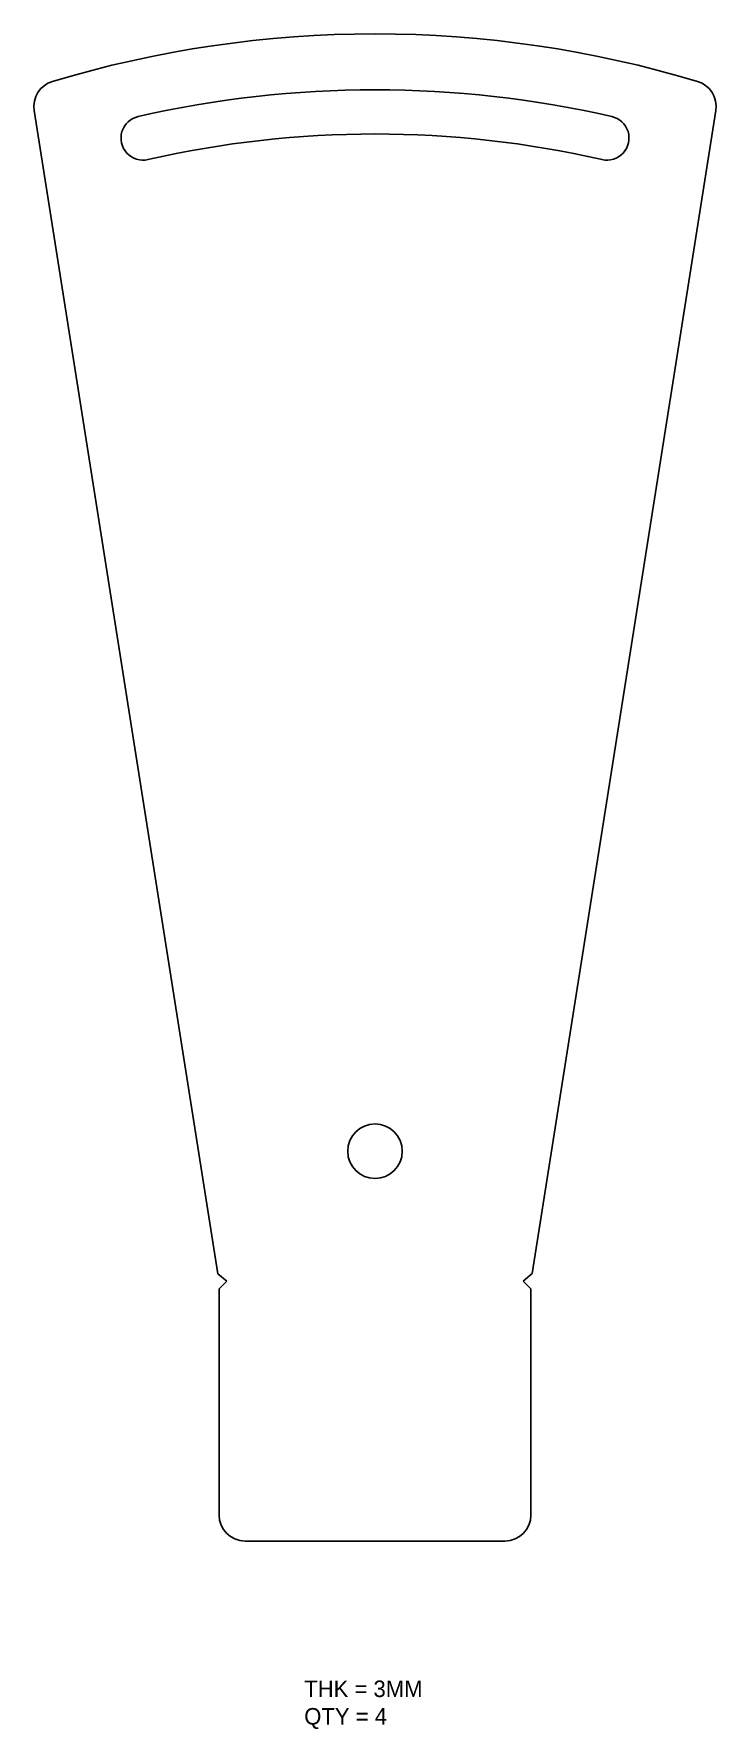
# Model space of a CAD drawing. Header units: millimetres. Extents: x -66 to 321, y -44 to 307.
# Drawn here: x -65.6 to 65.6, y -36.2 to 290 of the extents above.
import ezdxf

# ---------------------------------------------------------------- set-up
doc = ezdxf.new("R2010")
doc.units = ezdxf.units.MM

msp = doc.modelspace()

# ---------------------------------------------------------------- linework, layer by layer
at = {"color": 7, "linetype": 'Continuous', "lineweight": 25}
for p, q in [((-30.22, 51.41), (-65.58, 275.27)), ((65.58, 275.27), (30.23, 51.48)), ((-30, 48.5), (-30, 5)), ((30, 5), (30, 48.5)), ((-25, 0), (25, 0))]:
    msp.add_line(p, q, dxfattribs=at)
for p, q in [((-28.5, 50), (-30.22, 51.41)), ((-28.5, 50), (-30, 48.5)), ((28.5, 50), (30.23, 51.48)), ((28.5, 50), (30, 48.5))]:
    msp.add_line(p, q)
msp.add_circle((0, 75), 5.25, dxfattribs=at)
for centre, radius, start, end in [((0, 75), 215, 73.2165, 106.7835), ((-60.64, 276.05), 5, 106.7835, 188.9746), ((60.64, 276.05), 5, 351.0254, 73.2165), ((0, 75), 204.25, 77.1054, 102.8946), ((-44.63, 269.96), 4.25, 102.8946, 282.8946), ((44.63, 269.96), 4.25, 257.1054, 77.1054), ((0, 75), 195.75, 77.1054, 102.8946), ((-25, 5), 5, 180, 270), ((25, 5), 5, 270, 0)]:
    msp.add_arc(centre, radius, start, end, dxfattribs=at)

# ---------------------------------------------------------------- texts
at = {"insert": (-13.62, -26.85), "char_height": 3.175, "attachment_point": 1}
msp.add_mtext_dynamic_manual_height_columns('THK = 3MM\\PQTY = 4', width=111.7726, gutter_width=15.88, heights=[0], dxfattribs=at)

doc.saveas('drawing.dxf')
